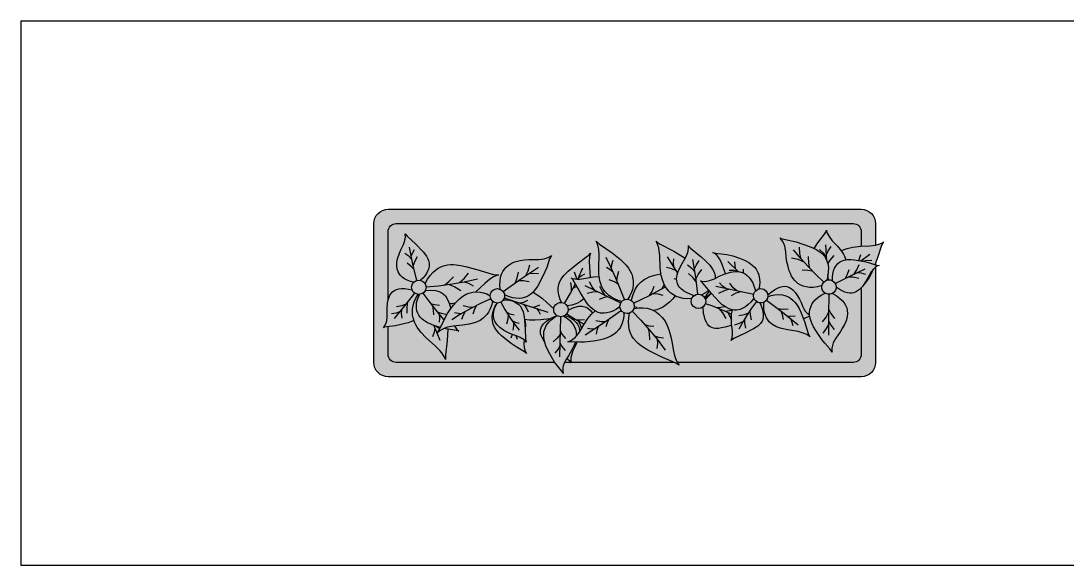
# Model space of a CAD drawing. Header units: millimetres. Extents: x 488786 to 747986, y 25193 to 95000.
# Drawn here: x 575900 to 578482, y 80073 to 81416 of the extents above; entities that cross this region are included whole.
import ezdxf

# ---------------------------------------------------------------- set-up
doc = ezdxf.new("R2010")
doc.units = ezdxf.units.MM
for name, color, linetype in [('10. ETC', 251, 'Continuous'), ('25. 255', 255, 'Continuous'), ('6. FUR1', 181, 'Continuous'), ('8. FUR-L', 74, 'Continuous')]:
    doc.layers.add(name, color=color, linetype=linetype)
doc.layers.add('7. FUR2', color=241, linetype='Continuous', lineweight=5)

# ---------------------------------------------------------------- blocks, each defined once
blk = doc.blocks.new('YUHIHA_Accessory_Plant_Planter_A_Plan')
at = {"layer": '25. 255'}
blk.add_hatch(color=256, dxfattribs=at).paths.add_polyline_path([(-303.5, -93.9), (-305.1, -90.8), (-306.2, -87.5), (-306.5, -84.1), (-306.5, 87.3), (-306.2, 90.7), (-305.1, 94), (-303.5, 97.1), (-301.3, 99.8), (-298.6, 102), (-295.6, 103.6), (-292.2, 104.6), (-288.8, 105), (295.1, 105), (298.5, 104.6), (301.8, 103.6), (304.9, 102), (307.6, 99.8), (309.8, 97.1), (311.4, 94), (312.4, 90.7), (312.8, 87.3), (312.8, 60.6), (312.9, 60.6), (312.9, 60.6), (314.7, 61), (314.7, 61.1), (316.4, 61.5), (316.4, 61.6), (318.1, 62.1), (318.1, 62.2), (319.7, 62.8), (319.7, 62.9), (321.2, 63.7), (321.2, 63.7), (321.2, 63.7), (322.5, 64.7), (322.5, 64.7), (322.5, 64.7), (321.6, 63.3), (321.6, 63.3), (320.9, 61.8), (320.8, 61.8), (320.2, 60.1), (320.2, 60.1), (319.6, 58.4), (319.6, 58.4), (319, 56.6), (319, 56.6), (318.4, 54.8), (318.4, 54.8), (317.8, 52.9), (317.2, 51), (316.6, 49.1), (316, 47.2), (316, 47.1), (315.3, 45.2), (315.3, 45.2), (314.6, 43.2), (314.6, 43.2), (313.9, 41.3), (313.9, 41.3), (313.1, 39.3), (313.1, 39.3), (312.8, 38.5), (312.8, 36.4), (312.9, 36.3), (312.9, 36.3), (314.3, 36), (314.3, 35.9), (315.7, 35.7), (315.7, 35.7), (317, 35.6), (317, 35.6), (317, 35.6), (315.8, 35.2), (315.7, 35.2), (315.7, 35.2), (314.5, 34.6), (314.5, 34.6), (313.3, 33.9), (313.3, 33.9), (312.8, 33.5), (312.8, -84.1), (312.4, -87.5), (311.4, -90.8), (309.8, -93.9), (307.6, -96.6), (304.9, -98.8), (301.8, -100.4), (298.5, -101.4), (295.1, -101.8), (-288.8, -101.8), (-292.2, -101.4), (-295.6, -100.4), (-298.6, -98.8), (-301.3, -96.6)])
at = {"layer": '6. FUR1'}
blk.add_lwpolyline([(-303.5, -93.9), (-305.1, -90.8), (-306.2, -87.5), (-306.5, -84.1), (-306.5, 87.3), (-306.2, 90.7), (-305.1, 94), (-303.5, 97.1), (-301.3, 99.8), (-298.6, 102), (-295.6, 103.6), (-292.2, 104.6), (-288.8, 105), (295.1, 105), (298.5, 104.6), (301.8, 103.6), (304.9, 102), (307.6, 99.8), (309.8, 97.1), (311.4, 94), (312.4, 90.7), (312.8, 87.3), (312.8, 60.6), (318.1, 62.2), (321.2, 63.7), (322.5, 64.7), (321.6, 63.3), (320.2, 60.1), (315.3, 45.2), (312.8, 38.5), (312.8, 36.4), (317, 35.6), (314.5, 34.6), (312.8, 33.5), (312.8, -84.1), (312.4, -87.5), (311.4, -90.8), (309.8, -93.9), (307.6, -96.6), (304.9, -98.8), (301.8, -100.4), (298.5, -101.4), (295.1, -101.8), (-288.8, -101.8), (-292.2, -101.4), (-295.6, -100.4), (-298.6, -98.8), (-301.3, -96.6)], close=True, dxfattribs=at)
at = {"layer": '8. FUR-L'}
for points in [[(-288.8, -6.7), (-288.8, 77.4), (-288.6, 79.3), (-288, 81.2), (-287.1, 82.9), (-285.9, 84.4), (-284.4, 85.6), (-282.7, 86.5), (-280.9, 87.1), (-278.9, 87.3), (285.2, 87.3), (287.1, 87.1), (289, 86.5), (290.7, 85.6), (292.2, 84.4), (293.4, 82.9), (294.3, 81.2), (294.9, 79.3), (295.1, 77.4), (295.1, 59.4)], [(237, 56.5), (241.7, 63.5), (249.7, 74.2), (251.3, 76.8), (252.3, 79.3), (252.4, 77.9), (253.2, 75.3), (255.4, 71.2), (259.1, 66.2), (265.6, 59.4), (270.6, 53.3), (273.1, 49.6), (274.4, 47.1), (276.1, 42.6)], [(-257.2, 14.9), (-261.2, 15.8), (-265.3, 17.3), (-268.6, 19.1), (-271.4, 21.1), (-273.6, 23.2), (-275.3, 25.5), (-276.6, 27.9), (-277.8, 31.6), (-278.1, 34.2), (-278.2, 36.9), (-278, 39.6), (-277.2, 43.8), (-274.9, 50.8), (-273.1, 55.1), (-270, 61.4), (-268.6, 65.4), (-267.9, 68.2), (-267.5, 70.9), (-267.6, 73.5), (-267.9, 74.8), (-265.4, 71.8), (-255, 62.5), (-245.6, 52.5), (-241.6, 47.2), (-239.8, 44), (-238.9, 41.7), (-238.2, 38.3), (-238.1, 35.8), (-238.7, 32), (-239.7, 29.3), (-241.1, 26.4), (-243.2, 23.4), (-245.9, 20.1), (-248.8, 17.3)], [(-0.3, -8.8), (-5.1, -7.5), (-9.6, -5.7), (-13.3, -3.7), (-16.5, -1.5), (-19.1, 0.9), (-21.4, 3.5), (-23.3, 6.2), (-25.5, 10.5), (-27.4, 16.6), (-28, 19.9), (-28.6, 24.9), (-28.8, 33.8), (-28.4, 48.2), (-28.9, 55.5), (-30, 60.8), (-31.2, 64.1), (-32, 65.7), (-28.1, 62.1), (-12.3, 51.2), (-1.9, 42.9), (4.5, 36.4), (7.8, 32.3), (9.6, 29.3), (11.8, 24.7), (12.9, 21.4), (13.8, 16.2), (13.8, 12.6), (13, 6.8), (11.7, 2.6), (9.6, -1.8), (6.9, -6)], [(86.1, -5), (80.5, -5.4), (75.3, -5), (70.8, -4), (66.8, -2.6), (63.3, -0.8), (60.2, 1.4), (57.5, 3.8), (54.2, 8), (52.4, 11.1), (50.9, 14.4), (49.6, 17.8), (48.2, 23.2), (46.9, 32.8), (46.3, 48), (45.8, 53.7), (45.2, 57.3), (44.2, 60.8), (42.9, 64.1), (42, 65.5), (43.3, 64.4), (46.2, 62.4), (63.6, 53.2), (77.9, 44.6)], [(246.7, 11), (241, 9.3), (235.8, 8.6), (231.1, 8.5), (227, 9.1), (223.3, 10.1), (219.9, 11.6), (217, 13.5), (213.2, 16.9), (211.1, 19.6), (209.2, 22.5), (207.6, 25.7), (206.3, 29), (204.7, 34.3), (203.4, 39.9), (202.6, 45.7), (202.1, 52.5), (200.7, 59.4), (199.5, 62.8), (197.9, 65.8), (196, 68.5), (194.7, 69.7), (196.3, 69), (199.5, 68.1), (214.7, 64.6), (231.2, 58.9), (236, 56.9), (240.4, 54.8), (244.4, 52.2), (246.7, 50.3), (249.7, 47), (251.4, 44.4), (253.2, 40), (254.1, 36.5), (254.5, 32.6), (254.4, 28.1), (253.8, 23), (252.5, 17.4)], [(-253.3, 17.2), (-258.4, 37.3), (-262.6, 58.2)], [(-260.5, 47.1), (-258.9, 51), (-256.2, 55.3)], [(88.8, -1.7), (83.9, 0.1), (79.5, 2.1), (75.9, 4.2), (73.1, 6.4), (71, 8.6), (69.3, 10.8), (68.2, 13.2), (67.3, 16.7), (67.2, 19.2), (67.5, 21.7), (68, 24.2), (69.3, 28.2), (72.5, 35), (78.6, 45.8), (81, 51.6), (82, 56.1), (82, 58.9), (81.7, 60.2), (82.5, 59.1), (84.5, 57), (97.6, 46.4), (103.8, 40.5), (108.2, 35.9), (111.6, 31.1), (113.5, 27.3), (114.6, 23.4), (114.8, 19.8)], [(127.4, 25.3), (123.6, 36.8), (121.1, 42.5), (119.3, 45.2), (117.3, 47.8), (114.8, 50), (112.1, 51.8), (115.3, 51), (129.3, 49.2), (136.6, 47.4), (144.7, 44.7), (150.8, 42.2), (156.3, 39.2), (160, 36.5), (163.3, 33.4), (165.2, 31), (167.5, 27), (168.7, 23.9), (169.7, 18.8), (169.9, 14.9), (169.6, 10.6), (168.7, 6.7)], [(248.8, 14.9), (239.4, 23.9), (229.4, 34.3), (220.8, 43.8), (211.6, 55)], [(220.8, 43.8), (219.4, 50.4), (219, 58.2)], [(252.5, 45.7), (248.8, 50.5), (243.6, 55.4)], [(252.8, 41.3), (251.5, 61.1)], [(252.2, 49.5), (254.6, 54.2), (258.1, 59.2)], [(270.3, 53.7), (274.1, 55.5), (277.5, 56.7), (284.7, 58.3), (294.4, 59.4), (305.6, 59.7), (312.7, 60.6)], [(-259.8, 43.4), (-263.4, 46.9), (-268.1, 50.2)], [(-257.9, 34.9), (-255.8, 40.5), (-252.4, 46.6)], [(-150.4, 6.2), (-150.9, 11.6), (-150.7, 16.7), (-150, 21.1), (-148.9, 24.9), (-147.3, 28.2), (-145.4, 31.1), (-143.3, 33.6), (-139.6, 36.6), (-136.8, 38.2), (-133.8, 39.6), (-130.7, 40.6), (-125.7, 41.8), (-120.5, 42.5), (-115, 42.9), (-103, 42.9), (-96.2, 43.8), (-91.4, 45.5), (-88.5, 47.1), (-87.3, 48.1), (-89.5, 43.7), (-93.1, 33.2), (-95.3, 27.7), (-101.9, 14.2), (-104.5, 9.8), (-107.2, 5.8), (-110.3, 2.3), (-112.5, 0.2), (-116.3, -2.3), (-119.1, -3.6), (-123.7, -4.8), (-127.2, -5.1), (-131.1, -4.9), (-135.4, -4.2), (-140.2, -2.8), (-145.2, -0.7)], [(-74.9, -10), (-76.6, -6.3), (-77.9, -2.2), (-78.7, 1.4), (-79, 4.9), (-78.9, 8), (-78.2, 12.3), (-77.2, 15), (-75.4, 18.6), (-72.1, 23.2), (-66.8, 28.4), (-55.5, 37.5), (-43.4, 46.5), (-41, 48.5), (-39, 50.7), (-39.6, 49.4), (-40.3, 46.5), (-40.8, 40.2), (-39.6, 20.8)], [(3, -6.5), (-2, 6.1), (-7.8, 19.9), (-13.9, 33.5), (-19.7, 45.5)], [(-13.2, 32), (-12.6, 36.8), (-10.9, 42.2)], [(68.6, 26.2), (56, 46.4)], [(64, 33.3), (63.4, 38.1), (63.6, 43.7)], [(93.3, 0.1), (90.8, 21.3), (87.2, 42.8)], [(89.2, 31.4), (91.6, 36.3), (95.2, 41.6)], [(143.3, 28.1), (130.5, 40.7)], [(140, 31.4), (139.3, 35.4), (139.2, 40.1)], [(224, 40.2), (217.4, 42.8), (209.2, 44.5)], [(231.6, 31.9), (230.2, 38.6), (229.8, 46.5)], [(253.8, 37.8), (256.6, 42.1), (261.7, 47.8)], [(259.8, 16.6), (259.7, 20.9), (260.1, 25.3), (260.9, 29.1), (262.1, 32.2), (263.6, 34.9), (266.2, 38), (268.2, 39.7), (271.6, 41.4), (274.1, 42.2), (278, 42.9), (282.2, 43), (286.5, 42.7), (299.1, 40.5), (304, 39.2), (312.7, 36.4)], [(292.1, 41.8), (294.5, 49.3)], [(294.7, 41.3), (305.6, 49.4)], [(296, 41.1), (300.3, 41.9), (308, 42)], [(-257, 31.2), (-260.6, 34.8), (-265.4, 38.3)], [(-243.3, 13.2), (-240.1, 18.9), (-236.8, 23.4), (-233.6, 27), (-230.4, 29.9), (-227.1, 32.2), (-223.8, 34), (-220.5, 35.2), (-215.4, 36.4), (-211.9, 36.7), (-208.4, 36.7), (-204.8, 36.4), (-199.2, 35.5), (-193.5, 34.2), (-179.2, 30.5), (-160.4, 25), (-156.5, 24.2), (-152.7, 23.9), (-154.6, 23.4), (-158.1, 21.8), (-163.2, 18.5), (-169.6, 13.2), (-180.5, 3.1)], [(-200.6, 14.4), (-195.1, 19.4), (-189.7, 26.2)], [(-146.9, 3.4), (-125.4, 18.8), (-103.4, 33.4)], [(-131.7, 14.4), (-129.5, 20.2), (-128, 27.4)], [(-119, 23.2), (-116.1, 29), (-113.9, 36.2)], [(-115.1, 25.8), (-109.6, 26.2), (-103.2, 25.6)], [(-56.1, 18.9), (-57, 22.9), (-58.7, 27.5)], [(-54.8, 18.9), (-48.5, 32.7)], [(-11.2, 27.5), (-14.8, 30.3), (-19.4, 32.9)], [(-6.5, 16.8), (-5.8, 22.4), (-4, 28.7)], [(66.8, 29), (61.4, 31.3), (54.6, 32.9)], [(89.8, 27.6), (85.9, 31.8), (80.6, 35.8)], [(91.1, 18.8), (93.9, 24.6), (98.2, 30.8)], [(162.7, -4.8), (159.2, -9.2), (155.6, -12.7), (152.2, -15.4), (148.9, -17.3), (145.7, -18.6), (141.2, -19.5), (138.2, -19.5), (134, -18.7), (131.3, -17.7), (127.4, -15.6), (123.6, -12.8), (120, -9.5), (110.1, 0.9), (100.1, 13.5), (97.9, 15.7), (96.7, 16.6), (98.1, 16.2), (101.2, 16), (104.4, 16.4), (107.6, 17.1), (113.8, 19.3), (119.7, 22.2), (126, 24.8), (133.7, 27.3), (139.6, 28.2), (142.5, 28.2), (145.3, 27.9), (149.3, 26.6), (151.9, 25.3), (154.4, 23.4), (156.7, 20.9), (159, 17.9), (161.1, 14.1), (163, 9.4), (164.5, 4.1)], [(143.1, 28.3), (138, 29.2), (132, 29.2)], [(149.7, 26.4), (149.9, 31.1)], [(234.9, 28.5), (229, 29.6), (222.1, 29.9)], [(263, 13.3), (281, 22.6), (299.8, 31.5)], [(312.7, 33.5), (310, 31.1), (307.2, 27.8), (305.1, 24.2), (303.3, 20.5), (301.1, 16.7), (296.6, 9.7), (293.1, 6), (289.3, 3.3), (286, 2), (283.6, 1.6), (281, 1.5), (278.1, 1.9), (275, 2.8), (271.5, 4.2), (267.7, 6.3), (264.2, 8.7)], [(275.5, 19.9), (278.1, 24.7), (280.1, 30.8)], [(286.4, 25.3), (289.7, 30.4), (292.5, 36.9)], [(289.8, 26.9), (294.7, 26.4), (300.3, 24.8)], [(309.8, 30.9), (307.4, 25.3), (304.9, 20.7), (302.1, 16.6), (298.9, 13)], [(312.7, 38.4), (312, 36.6)], [(-242.1, 9.2), (-226.5, 10.5), (-209.8, 12.8), (-195.1, 15.5), (-178.5, 19.3)], [(-219.1, 11.4), (-213.7, 15.7), (-208.3, 21.7)], [(-195.1, 15.5), (-189.8, 13.7), (-184, 10.6)], [(-127.9, 17.1), (-121.9, 17.1), (-114.9, 15.9)], [(-71, -11.3), (-63.8, 1.3), (-57.7, 13)], [(-62.4, 3.8), (-62.4, 8.7), (-63.3, 14.4)], [(-2.7, -15.3), (-7, -18.3), (-11.4, -20.6), (-15.3, -22.1), (-18.9, -23), (-22.3, -23.4), (-26.8, -23.1), (-29.6, -22.3), (-33.4, -20.5), (-35.8, -18.9), (-39.1, -16), (-41.1, -13.7), (-44, -10), (-51.4, 1.7), (-59.1, 15.5), (-60.9, 18.1), (-62.9, 20.3), (-61.5, 19.7), (-58.5, 19.1), (-55.4, 18.9), (-52.1, 18.9), (-47.1, 19.5), (-35.5, 21.5), (-28.3, 22.1)], [(-53.9, 20.7), (-50.4, 23), (-45.9, 25.1)], [(-33.9, 4.8), (-37.2, 9.4), (-40.1, 15.3)], [(-4.6, 12.3), (-9.6, 15.3), (-16.1, 17.9)], [(11.7, -8), (12.1, -5.5), (13.5, -0.3), (16.2, 6), (19.4, 11.1), (23.2, 15.1), (27.3, 18.3), (30.3, 20), (33.4, 21.4), (40, 23.6), (47.9, 25.1)], [(67.2, 18.4), (64.2, 19.1)], [(91.6, 15), (87.5, 20.3), (81.8, 25.7)], [(127.9, 7), (124, 10.1), (120.1, 14.3)], [(141.7, 4.1), (137.2, 8.2), (132.7, 13.7)], [(254.6, 17.8), (254, 24.5)], [(259.7, 17), (259.3, 16.8)], [(278.8, 21.6), (285, 21.4), (292.2, 20.1)], [(-257, -32.3), (-259.9, -33.6), (-263.9, -35.1), (-274.7, -37.8), (-279.8, -38.8), (-290.8, -40.1), (-293.5, -40.7), (-294.7, -41.2), (-293.8, -40.3), (-292.3, -38), (-291.2, -35.4), (-290.5, -32.6), (-290, -28.3), (-290.1, -18.2), (-289.4, -9.6), (-288.5, -5.7), (-287.7, -3.4), (-286.7, -1.1), (-285.4, 0.8), (-282.9, 3.4), (-280.9, 4.8), (-278.4, 5.9), (-275.6, 6.6), (-272.2, 7), (-268.3, 7), (-263.7, 6.5), (-259.2, 5.5)], [(-256.3, 1.6), (-268.6, -14.1), (-281.5, -30)], [(-245.9, 1.4), (-239.8, -7), (-233.3, -15.5), (-226.6, -23.8), (-219.9, -31.6)], [(-243, 4.8), (-236.4, 5.2), (-230.5, 4.6), (-225.8, 3.3), (-223.2, 2.1), (-221, 0.7), (-218.2, -2), (-215.4, -6.2), (-213.4, -11.1), (-211.6, -18)], [(-242.7, 4.8), (-242.8, 5)], [(-159.8, -8.6), (-161.6, -15), (-163.2, -18.9), (-165, -22.2), (-167.1, -25.1), (-169.3, -27.5), (-171.6, -29.6), (-175.4, -32.2), (-181, -34.8), (-188.6, -36.9), (-196.8, -38.2), (-208.6, -39.4), (-215.4, -40.7), (-218.7, -41.8), (-222, -43.3), (-225.1, -45.1), (-227.9, -47.4), (-225.2, -42.7), (-218.5, -28.9), (-215.5, -23.8), (-211.3, -17.6), (-208.1, -13.2), (-204.6, -9.2), (-200.9, -5.5), (-196.8, -2.4), (-192.5, 0.1), (-189.4, 1.4), (-184.4, 2.8), (-180.8, 3.1), (-175.2, 2.8), (-171.1, 1.9), (-166.8, 0.4), (-162.9, -1.7)], [(-213.5, 12.2), (-206.5, 9.3), (-199, 4.6)], [(-110, 2.6), (-103.9, -0.9), (-98.2, -5.1), (-92.8, -9.9), (-84.5, -18)], [(-60.4, 7.7), (-56, 10)], [(-1.8, -10.8), (-23.5, -0.1), (-45.5, 10.3)], [(-30, 3), (-36.2, 2.6), (-43.3, 1)], [(-21, -1.4), (-24.4, 3.4), (-27.4, 9.5)], [(14.1, -11.1), (33.7, -1.4), (53.4, 9.4)], [(33.7, -1.4), (36.9, 3.6), (39.7, 10)], [(38.4, 1.1), (43.9, 0.5), (50.1, -1.2)], [(49.3, 7), (52, 12)], [(106.7, 5.1), (102.7, 2), (98.2, -0.8)], [(102.1, -4.7), (104.9, 0.1), (107.8, 3.8)], [(102.6, -5.8), (105.4, -2.3), (109.6, 1.6)], [(102.7, -6.3), (106.4, -2.1), (110, 1.1)], [(162.4, -0.1), (115.5, 9.8)], [(132.1, 6.2), (125.8, 4.4), (118.9, 1.1)], [(145.9, 3.2), (140.5, 1.3), (134.7, -1.9)], [(165.2, 4.8), (164, 6.2)], [(179.8, -0.7), (183.9, 2.7), (187.9, 5.6), (191.6, 7.6), (194.8, 8.9), (197.8, 9.7), (200.6, 9.9), (203.2, 9.7), (206.6, 8.5), (208.7, 7.3), (210.6, 5.7), (214.1, 1.8), (216.5, -1.8), (218.7, -5.8), (220.8, -10), (222.9, -15.4), (224.3, -18), (226, -20.6), (227.9, -22.8), (231.3, -25.5)], [(259.5, 1.2), (264.3, -1.6), (268.4, -4.7), (271.5, -7.7), (274, -10.7), (275.8, -13.6), (277.1, -16.6), (277.8, -19.5), (278.1, -23.9), (277.9, -26.9), (277.3, -29.8), (276.3, -32.7), (274.5, -37.1), (272.1, -41.5), (269.4, -45.9), (263.6, -54), (261.9, -56.9), (260.5, -59.9), (259.5, -63.2), (258.9, -66.5), (258.9, -69.8), (259.2, -71.4), (258.4, -70), (256.3, -67.3), (250.2, -60.5), (246.4, -55.9), (238.9, -44.6), (236.3, -40.1), (234.1, -35.6), (232.4, -31), (231.4, -26.5), (231.2, -22), (231.6, -19), (233.1, -14.5), (234.7, -11.5), (238.3, -7), (241.6, -4.1), (245.8, -1.2), (250.7, 1.4)], [(255.1, 0.1), (254.7, -25.2), (254.7, -50.5)], [(295.1, 8), (295.1, -74.2), (294.9, -76.1), (294.3, -78), (293.4, -79.7), (292.2, -81.2), (290.7, -82.4), (289, -83.3), (287.1, -83.9), (285.2, -84.1)], [(-267.1, -12.2), (-272.1, -14.2), (-278.4, -15.5)], [(-264.8, -9.4), (-265.9, -15.7), (-265.9, -23.2)], [(-215.1, -43.2), (-215.8, -56.9), (-218, -75), (-218, -80.5), (-218.6, -78.8), (-220.3, -75.5), (-222.4, -72.4), (-224.9, -69.4), (-230.3, -64), (-241.9, -53.8), (-248.5, -46.7), (-252.9, -40.7), (-254.7, -37.6), (-256.2, -34.3), (-257.9, -29.2), (-258.6, -25.6), (-258.8, -21.8), (-258.6, -17.9), (-257.9, -13.7), (-256.5, -9.4), (-254.5, -4.7), (-251.6, -0.1)], [(-224.4, -41.1), (-234.5, -37.8), (-241.4, -34.5), (-245.1, -32.1), (-247.3, -30.2), (-249.2, -28.1), (-250.9, -25.8), (-252.2, -23.3), (-253.2, -20.5), (-253.8, -17.4), (-253.9, -14), (-253.6, -10.3), (-252.6, -6.3), (-250.1, -0.1)], [(-251.7, -0.1), (-251.7, -0.2)], [(-236.6, -11.3), (-231.6, -12.7), (-225.6, -13.4)], [(-206.4, -11.1), (-209.9, -11.7), (-213.1, -11.9)], [(-162.1, -5.5), (-173.9, -11), (-186.8, -17.6), (-199.4, -24.7), (-210.4, -31.4)], [(-121, -56.3), (-121.2, -60.9), (-120.8, -65.7), (-119.5, -70.2), (-118, -73), (-120.5, -71), (-130.8, -64.9), (-136.9, -60.8), (-148.8, -51.2), (-152.2, -47.9), (-155.1, -44.4), (-157.4, -40.7), (-159.2, -36.7), (-160.2, -32.4), (-160.4, -27.7), (-159.6, -22.5), (-158.4, -18.7), (-156.6, -14.6), (-154.2, -10.8)], [(-146.6, -6.8), (-143.1, -6.9), (-139.2, -7.4), (-135.8, -8.2), (-133, -9.2), (-130.6, -10.4), (-127.6, -12.7), (-126, -14.4), (-124.1, -17.2), (-122.3, -21.6), (-121, -27.7), (-119.7, -42), (-119.2, -55.2), (-118.5, -59), (-119.2, -58), (-121.1, -56.2), (-125.7, -53.4), (-129.5, -51.6), (-138.8, -48.2), (-142.8, -46.4), (-146.6, -44.2), (-151.1, -41), (-154.7, -37.1), (-156.8, -33.8), (-157.8, -31.3), (-158.7, -27.3), (-158.7, -24.3), (-158.3, -21.1), (-157.4, -17.6), (-155.8, -13.9), (-154.1, -10.8)], [(-149.8, -9.7), (-144.6, -18.9), (-139.4, -27.2), (-133.9, -35.3), (-127.3, -44.3)], [(-145.6, -4.5), (-118.5, -13.3), (-91.8, -22.2)], [(-145.2, -0.8), (-145.1, -0.8)], [(-126.3, -10.7), (-121.5, -9.5), (-116.2, -7.2)], [(-121.6, -12.2), (-118.6, -16.4), (-115.9, -21.7)], [(-110.6, -15.9), (-106.4, -14.9), (-101.7, -12.9)], [(-47.2, -5.2), (-48.9, -6.9), (-51.5, -8.9), (-56.1, -11.5), (-61.9, -13.4), (-68.2, -14.1)], [(-17.1, -3.2), (-22.4, -4.1), (-28.4, -6.2)], [(65.4, -1.9), (62.5, -5.4), (58.5, -9.5), (52.7, -14.2), (49.6, -16.1), (46.3, -17.7), (42.8, -19), (38.6, -19.9)], [(88.7, -1.7), (88.6, -1.6)], [(102.6, -11.3), (111.4, -14.4), (119.3, -17.5), (127.2, -20.9), (135.1, -24.7)], [(170, -10.6), (171.6, -14.1), (173, -18), (173.8, -21.4), (174.2, -24.5), (174.2, -27.3), (173.5, -30.9), (172.6, -33.1), (170.8, -35.9), (167.5, -39.2), (162.3, -42.8), (150.9, -48.5), (138.7, -54.1), (136.4, -55.5), (134.5, -57), (135.1, -55.9), (135.7, -53.5), (136.1, -49.4), (136, -45.1), (135.1, -36.6), (134.8, -30.7), (135.1, -24.9), (136.2, -19.2)], [(165.7, -8.9), (159.8, -17.3), (154.4, -25.3), (149.3, -33.5), (143.8, -42.9)], [(162.4, -5.3), (162.9, -5.4)], [(179.8, -3.2), (184, -1.6), (188.4, -0.6), (192.4, -0.2), (197.7, -0.6), (200.9, -1.3), (205.1, -3.1), (207.7, -4.7), (211.1, -7.5), (213.2, -9.8), (215.9, -13.5), (218.3, -17.6), (220.5, -22.1), (225, -33.4), (229.7, -48.3), (231.7, -52.5), (230.6, -51.5), (228, -49.8), (223.6, -47.8), (217.3, -46.1), (204.6, -44), (196.8, -42.2), (192.5, -40.8), (189.7, -39.6), (184.8, -36.7), (181.6, -33.8), (179.7, -31.5), (178.1, -28.9), (176.8, -25.9), (175.7, -22.6), (175, -18.7), (174.8, -14.2), (175, -9.8)], [(178.2, -7.1), (198, -22), (217.4, -37.5)], [(-274.6, -21.6), (-279.1, -23.1), (-284.6, -24)], [(-272.3, -18.8), (-272.6, -23.8), (-272, -29.6)], [(-234.1, -14.5), (-233.1, -19.4), (-232.9, -25.4)], [(-228.3, -21.8), (-223.5, -23.4), (-217.6, -24.4)], [(-225.7, -24.9), (-225.3, -29.3), (-225.8, -34.5)], [(-198, -23.9), (-202.1, -23.8), (-206.9, -23)], [(-193.8, -21.4), (-196.3, -25.6), (-198.4, -31)], [(-183.9, -16.1), (-189.7, -15.7), (-196.2, -14.1)], [(-179.7, -13.8), (-182.3, -18.5), (-184.4, -24.5)], [(-142.7, -22), (-138.6, -24), (-133.4, -25.4)], [(-140.7, -25.1), (-141.1, -30.7), (-142.7, -37)], [(-105.9, -17.5), (-103.3, -20.4), (-101, -24.4)], [(-68.4, -23.9), (-57.9, -30.8), (-47, -37)], [(1.9, -22.6), (1.9, -27.1), (1.2, -31.6), (0.1, -35.5), (-2.2, -40.5), (-4.2, -43.4), (-7.5, -47), (-10, -49.1), (-14.1, -51.7), (-18.5, -53.8), (-23.3, -55.4), (-28.2, -56.6), (-35.2, -57.7), (-42.7, -58.7), (-46.6, -58.9), (-52.4, -58.9), (-63.4, -58.5), (-66.9, -58.7), (-63.7, -57.4), (-60.8, -55.5), (-58.1, -53.2), (-55.8, -50.8), (-52.7, -46.7), (-46.9, -36.7), (-42.2, -29.7), (-38.1, -24.8), (-33.5, -20.5)], [(-66.8, -19.6), (-61.5, -17), (-57.9, -15.7), (-53.3, -14.7), (-49.3, -14.7), (-45.9, -15.3), (-42.9, -16.7), (-39.4, -19.5), (-36.4, -23.1)], [(-1, -20.1), (-23.1, -35.7), (-45.5, -50.5)], [(-3.8, -16.1), (-2.6, -16.5)], [(14.5, -17.6), (20.4, -16.6), (25.7, -16.6), (30.5, -17.2), (34.8, -18.4), (38.7, -20), (42.2, -22), (45.3, -24.4), (49.4, -28.5), (51.7, -31.6), (53.8, -34.9), (55.6, -38.5), (57.8, -44), (59, -48), (60.5, -54), (61.7, -60.3), (62.8, -68), (64.5, -75.6), (65.8, -79.3), (67.3, -82.8), (69.3, -86), (70.5, -87.4), (65.6, -84.7), (48.3, -77.3), (31.9, -68.9), (24, -64), (19.8, -60.7), (17.3, -58.4), (13.9, -54.4), (12.1, -51.5), (9.8, -46.6), (8.8, -42.9), (8.1, -38.7), (7.8, -34.1), (8.1, -28.9), (9, -23.2)], [(12.4, -21), (23, -31.9), (33.9, -44.2), (43.2, -55.5), (53.1, -68.8)], [(18.6, -16.8), (15, -14.9)], [(135.3, -38.1), (133, -39), (127, -40.5), (122.8, -41.4), (118.8, -42), (115.1, -42), (112.9, -41.7), (110.7, -41.1), (108.8, -40.1), (107, -38.8), (105.3, -36.9), (103.9, -34.5), (102.6, -31.6), (101.5, -28), (100.6, -23.6), (99.8, -15.6)], [(115.9, -16.1), (121.9, -15.8), (126.5, -14.9)], [(119.3, -17.5), (123.8, -22.8), (127.9, -29.9)], [(127.2, -20.9), (132.8, -20.1), (136.2, -19.2)], [(130.5, -22.4), (133.1, -27.1), (134.9, -31.9)], [(155.7, -23.3), (150.4, -25.3), (143.9, -26.5)], [(157.7, -20.3), (157.9, -25.5), (159.2, -31.4)], [(192.2, -17.6), (198, -18.2), (204.8, -17.9)], [(195.7, -20.2), (197.5, -25.1), (198.6, -31)], [(216.7, -14.8), (217.2, -14.6)], [(254.7, -22.2), (251.6, -28), (247, -34.1)], [(254.8, -17.8), (257.6, -23.7), (262.1, -29.9)], [(-239.8, -35.4), (-240, -36.2)], [(-232.4, -38.6), (-225.1, -56.5)], [(-136, -32.3), (-132.1, -34.2), (-127.2, -35.7)], [(-133.9, -35.3), (-133.9, -39.5), (-134.8, -44.3)], [(-89, -30.1), (-100.2, -31.4), (-107.3, -31.9), (-114.2, -31.9), (-120.6, -31.2)], [(-119.9, -31.3), (-119.4, -36.6), (-119.6, -44.1)], [(-95.8, -58.5), (-98.9, -53.4), (-99.9, -51), (-100.6, -48.7), (-100.9, -46.3), (-100.7, -43.9), (-99.6, -40.3), (-97.3, -36.8), (-93.5, -33.2), (-88, -29.6), (-80.5, -26.2)], [(-57.7, -58.7), (-59.2, -62.9), (-62, -68.7), (-66.2, -75.8), (-69.5, -80.8), (-71.6, -85), (-72.6, -88.1), (-73.2, -91.3), (-73.4, -94.5), (-72.9, -97.7), (-74.6, -94.9), (-83.3, -83.8), (-87.3, -77.2), (-91.4, -69.6), (-94.1, -63.7), (-96, -57.8), (-96.8, -53.3), (-96.8, -48.9), (-96.5, -46), (-95.1, -41.6), (-93.7, -38.7), (-90.5, -34.5), (-87.7, -31.6), (-84, -28.8), (-80.1, -26.5)], [(-76, -27.7), (-77.2, -77.1)], [(-71.8, -26.8), (-68, -29.3), (-64.6, -32.4), (-61.9, -35.3), (-59.8, -38.3), (-58.3, -41.2), (-57.2, -44.2), (-56.6, -47.1), (-56.4, -51.5)], [(-70.5, -26), (-66.8, -27.4), (-63.1, -29.4), (-60.2, -31.4), (-56.8, -34.6), (-55.2, -36.8), (-53.5, -40.1), (-52.7, -43.6), (-52.6, -46.5)], [(-56.9, -31.4), (-52, -31.6), (-46.4, -31)], [(-53.8, -33.3), (-51.5, -38.3), (-50.2, -42.5)], [(-20.5, -33.9), (-25.9, -33.8), (-32.3, -32.7)], [(-16.6, -31.2), (-18.6, -35.2), (-20.2, -40.2)], [(27.9, -37.3), (33, -38.8), (39.1, -39.5)], [(149.3, -33.5), (144.6, -36), (138.7, -37.9)], [(151.2, -30.4), (151.1, -35.7), (152.1, -41.7)], [(203.7, -26.5), (208.3, -26.9), (213.6, -26.4)], [(207.2, -29.2), (209.1, -33.3), (210.5, -38.3)], [(231.5, -27), (223.8, -30.1)], [(254.6, -37.1), (251.9, -42.4), (247.8, -48)], [(254.6, -32.6), (257.5, -37.9), (261.8, -43.5)], [(-83.1, -84.1), (-278.9, -84.1), (-280.9, -83.9), (-282.7, -83.3), (-284.4, -82.4), (-285.9, -81.2), (-287.1, -79.7), (-288, -78), (-288.6, -76.1), (-288.8, -74.2), (-288.8, -39.9)], [(-231.2, -41.6), (-232, -46.7), (-234, -52.4)], [(-229.6, -39.5), (-224.9, -42.2)], [(-206.9, -39.2), (-205.8, -41.1), (-203.9, -43.5), (-201.5, -45.5), (-204.5, -44.6), (-219.9, -42.3)], [(-135.7, -49.5), (-137.2, -54.3)], [(-131.4, -50.9), (-129.4, -55.5)], [(-76.6, -49.5), (-80.2, -54), (-85.1, -58.6)], [(-76.5, -45.1), (-73.9, -49.7), (-70.1, -54.5)], [(-33.5, -42.8), (-37.8, -42.9), (-42.8, -42.3)], [(-29.6, -40.1), (-31.1, -44.2), (-32.1, -49.2)], [(31.6, -41.4), (33.2, -48.1), (33.8, -56.2)], [(39.8, -51.2), (44.8, -52.9), (51, -53.8)], [(-77, -64), (-79.4, -68.3), (-83, -72.8)], [(-76.9, -59.6), (-74.3, -64.3), (-70.4, -69.2)], [(-55.6, -58.8), (-58.3, -65), (-60.7, -69.9), (-62.6, -75.2), (-63.2, -78), (-63.5, -80.7), (-63.4, -83.4), (-63, -84.7), (-64.7, -82.6), (-68.5, -79.1)], [(-55.4, -58.8), (-55.9, -59.5)], [(43.2, -55.5), (43.5, -60.9), (42.9, -67.1)], [(-63.4, -84.1), (-71.1, -84.1)], [(64.2, -84.1), (-63.2, -84.1)], [(285.2, -84.1), (68, -84.1)]]:
    blk.add_lwpolyline(points, dxfattribs=at)
for points in [[(-242, 8.7), (-242.6, 5.7), (-243.2, 4.3), (-244.6, 2.4), (-245.8, 1.4), (-247.9, 0.4), (-250.9, -0.2), (-253.9, 0.4), (-256, 1.4), (-257.2, 2.4), (-258.2, 3.6), (-259.2, 5.7), (-259.8, 8.7), (-259.2, 11.7), (-258.6, 13.1), (-257.2, 15), (-256, 15.9), (-253.9, 17), (-250.9, 17.6), (-248.6, 17.2), (-247.2, 16.7), (-244.6, 15), (-243.6, 13.8), (-242.6, 11.7)], [(264.2, 8.9), (264, 7.4), (263.3, 5.2), (261.6, 2.7), (259.1, 0.9), (256.8, 0.2), (255.3, 0.1), (253.8, 0.2), (251.6, 0.9), (249, 2.7), (247.3, 5.2), (246.6, 7.4), (246.4, 8.9), (246.6, 10.5), (247.3, 12.7), (249, 15.2), (250.9, 16.6), (252.3, 17.3), (255.3, 17.8), (256.8, 17.7), (259.1, 17), (261.6, 15.2), (263.3, 12.7), (264, 10.5)], [(-145.2, -1.9), (-145.4, -4.2), (-146, -5.7), (-147.8, -8.2), (-148.9, -9.2), (-151, -10.2), (-154, -10.8), (-157, -10.2), (-158.4, -9.6), (-160.3, -8.2), (-162, -5.7), (-162.6, -4.2), (-162.9, -1.9), (-162.6, 0.4), (-162, 1.8), (-160.3, 4.3), (-157.8, 6.1), (-155.6, 6.8), (-154, 7), (-152.5, 6.8), (-150.3, 6.1), (-147.8, 4.3), (-146, 1.8), (-145.4, 0.4)], [(103.1, -8.7), (102.8, -11), (102.2, -12.4), (100.5, -14.9), (97.9, -16.7), (96.5, -17.2), (94.2, -17.5), (91.2, -17), (89.1, -15.9), (87.9, -14.9), (86.2, -12.4), (85.6, -11), (85.3, -8.7), (85.6, -6.4), (86.2, -4.9), (87.9, -2.4), (89.1, -1.4), (91.2, -0.4), (94.2, 0.2), (96.5, -0.1), (97.9, -0.7), (100.5, -2.4), (102.2, -4.9), (102.8, -6.4)], [(179.9, -1.9), (179.4, -4.9), (178.3, -6.9), (177.3, -8.1), (174.8, -9.9), (172.6, -10.6), (171.1, -10.7), (169.5, -10.6), (167.3, -9.9), (164.8, -8.1), (163.8, -6.9), (162.7, -4.9), (162.2, -1.9), (162.7, 1.2), (163.4, 2.6), (164.8, 4.4), (167.3, 6.2), (169.5, 6.9), (171.1, 7), (172.6, 6.9), (174.8, 6.2), (177.3, 4.4), (178.3, 3.2), (179.4, 1.2)], [(-66.8, -18.8), (-67.1, -21.1), (-67.6, -22.6), (-69.4, -25.1), (-70.6, -26.1), (-72.6, -27.1), (-75.7, -27.7), (-78.7, -27.1), (-80.1, -26.5), (-81.9, -25.1), (-83.7, -22.6), (-84.4, -20.4), (-84.5, -18.8), (-84.4, -17.3), (-83.7, -15.1), (-81.9, -12.6), (-79.4, -10.8), (-77.2, -10.1), (-75.7, -9.9), (-72.6, -10.5), (-71.2, -11.1), (-69.4, -12.6), (-67.6, -15.1), (-67.1, -16.5)], [(15, -14.8), (14.4, -17.9), (13.8, -19.2), (12.4, -21.1), (9.8, -22.9), (7.6, -23.6), (6.1, -23.7), (3.8, -23.4), (2.4, -22.9), (-0.2, -21.1), (-1.2, -19.9), (-2.2, -17.9), (-2.8, -14.8), (-2.2, -11.8), (-1.2, -9.7), (-0.2, -8.6), (2.4, -6.8), (3.8, -6.3), (6.1, -6), (8.4, -6.3), (9.8, -6.8), (12.4, -8.6), (13.4, -9.7), (14.4, -11.8)]]:
    blk.add_lwpolyline(points, close=True, dxfattribs=at)

msp = doc.modelspace()

# ---------------------------------------------------------------- linework, layer by layer
at = {"layer": '10. ETC'}
for p, q in [((575900, 81416.3), (584900, 81416.3)), ((575900, 81416.3), (575900, 80072.6)), ((575900, 80072.6), (584900, 80072.6))]:
    msp.add_line(p, q, dxfattribs=at)

# ---------------------------------------------------------------- block references
at = {"layer": '7. FUR2', "xscale": 2, "yscale": 2, "zscale": 2}
msp.add_blockref('YUHIHA_Accessory_Plant_Planter_A_Plan', (577384, 80741.2), dxfattribs=at)

doc.saveas('drawing.dxf')
